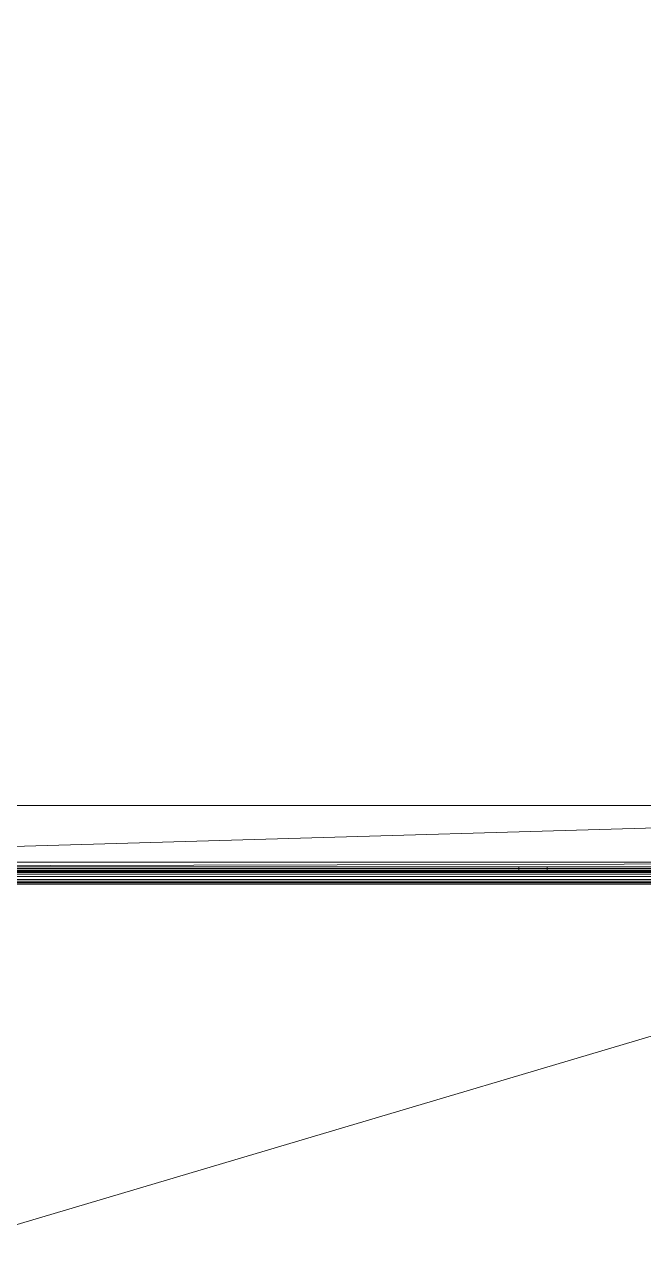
# Model space of a CAD drawing. Header units: inches. Extents: x -550 to 0, y -429 to 0.
# Drawn here: x -478.9 to -408.3, y -282.4 to -141.2 of the extents above; entities that cross this region are included whole.
import ezdxf

# ---------------------------------------------------------------- set-up
doc = ezdxf.new("R2010")
doc.units = ezdxf.units.IN
doc.header["$MEASUREMENT"] = 0
for name, color, linetype, lineweight in [('A-CLNG', 13, 'Continuous', 13), ('A-FLOR', 192, 'Continuous', 13), ('A-GENM', 13, 'Continuous', 9), ('A-WALL', 113, 'Continuous', 13), ('E-ELEC-FIXT', 91, 'Continuous', 9)]:
    doc.layers.add(name, color=color, linetype=linetype, lineweight=lineweight)

# ---------------------------------------------------------------- blocks, each defined once
blk = doc.blocks.new('Generic Models 18 - Generic Models 18-719049-_3D_')
at = {"layer": 'A-GENM'}
mesh = blk.add_polyface(dxfattribs=at)
corners = [(-542, -242.56, 36), (-540, -242.56, 36), (-540, -239.25, 36), (-312.25, -239.25, 36), (-312.25, -237.25, 36), (-542, -237.25, 36)]
mesh.append_faces([[corners[k] for k in face] for face in [(4, 5, 2, 3)]], dxfattribs={"vtx1": -1})
mesh.append_faces([[corners[k] for k in face] for face in [(0, 1, 2, 5)]], dxfattribs={"vtx2": -1})
mesh = blk.add_polyface(dxfattribs=at)
corners = [(-541.45, -237.8, 33.83), (-541.51, -237.74, 33.58), (-541.62, -237.63, 33.35), (-541.79, -237.46, 33.15), (-542, -237.25, 33), (-312.25, -237.25, 33), (-312.25, -237.46, 33.15), (-312.25, -237.63, 33.35), (-312.25, -237.74, 33.58), (-312.25, -237.8, 33.83)]
mesh.append_faces([[corners[k] for k in face] for face in [(5, 6, 3, 4)]], dxfattribs={"vtx1": -1})
mesh.append_faces([[corners[k] for k in face] for face in [(2, 3, 6, 7), (7, 8, 1, 2)]], dxfattribs={"vtx1": -1, "vtx3": -1})
mesh.append_faces([[corners[k] for k in face] for face in [(8, 9, 0, 1)]], dxfattribs={"vtx3": -1})
mesh = blk.add_polyface(dxfattribs=at)
corners = [(-542, -237.25, 33), (-542, -237.25, 36), (-312.25, -237.25, 36), (-312.25, -237.25, 33)]
mesh.append_faces([[corners[k] for k in face] for face in [(3, 0, 1, 2)]])
mesh = blk.add_polyface(dxfattribs=at)
corners = [(-540.55, -238.7, 35.17), (-540.89, -238.36, 34.92), (-541.16, -238.09, 34.61), (-541.35, -237.9, 34.24), (-541.45, -237.8, 33.83), (-312.25, -237.8, 33.83), (-312.25, -237.9, 34.24), (-312.25, -238.09, 34.61), (-312.25, -238.36, 34.92), (-312.25, -238.7, 35.17)]
mesh.append_faces([[corners[k] for k in face] for face in [(0, 1, 8, 9)]], dxfattribs={"vtx1": -1})
mesh.append_faces([[corners[k] for k in face] for face in [(2, 3, 6, 7), (7, 8, 1, 2)]], dxfattribs={"vtx1": -1, "vtx3": -1})
mesh.append_faces([[corners[k] for k in face] for face in [(3, 4, 5, 6)]], dxfattribs={"vtx3": -1})
mesh = blk.add_polyface(dxfattribs=at)
corners = [(-540, -239.25, 36), (-540.06, -239.19, 35.75), (-540.18, -239.07, 35.52), (-540.35, -238.9, 35.32), (-540.55, -238.7, 35.17), (-312.25, -238.7, 35.17), (-312.25, -238.9, 35.32), (-312.25, -239.07, 35.52), (-312.25, -239.19, 35.75), (-312.25, -239.25, 36)]
mesh.append_faces([[corners[k] for k in face] for face in [(5, 6, 3, 4)]], dxfattribs={"vtx1": -1})
mesh.append_faces([[corners[k] for k in face] for face in [(2, 3, 6, 7), (7, 8, 1, 2)]], dxfattribs={"vtx1": -1, "vtx3": -1})
mesh.append_faces([[corners[k] for k in face] for face in [(8, 9, 0, 1)]], dxfattribs={"vtx3": -1})
blk = doc.blocks.new('Switch 4 - Switch 4-645439-_3D_')
at = {"layer": 'E-ELEC-FIXT'}
mesh = blk.add_polyface(dxfattribs=at)
corners = [(-1.61, 0.39), (-1.61, 0.39, 4.89), (1.61, 0.39, 4.89), (1.61, 0.39)]
mesh.append_faces([[corners[k] for k in face] for face in [(2, 3, 0, 1)]])
mesh = blk.add_polyface(dxfattribs=at)
corners = [(-1.61, 0.39), (1.61, 0.39), (1.61, 0), (-1.61, 0)]
mesh.append_faces([[corners[k] for k in face] for face in [(0, 1, 2, 3)]])
mesh = blk.add_polyface(dxfattribs=at)
corners = [(1.61, 0.39, 4.89), (-1.61, 0.39, 4.89), (-1.61, 0, 4.89), (1.61, 0, 4.89)]
mesh.append_faces([[corners[k] for k in face] for face in [(0, 1, 2, 3)]])
mesh = blk.add_polyface(dxfattribs=at)
corners = [(-1.61, 0.39, 4.89), (-1.61, 0.39), (-1.61, 0), (-1.61, 0, 4.89)]
mesh.append_faces([[corners[k] for k in face] for face in [(0, 1, 2, 3)]])
mesh = blk.add_polyface(dxfattribs=at)
corners = [(-1.61, 0), (1.61, 0), (1.61, 0, 4.89), (-1.61, 0, 4.89)]
mesh.append_faces([[corners[k] for k in face] for face in [(1, 2, 3, 0)]])
mesh = blk.add_polyface(dxfattribs=at)
corners = [(0.36, 0.44, 2.84), (-0.38, 0.44, 2.84), (-0.51, 0.44, 2.95), (-0.6, 0.44, 3.08), (-0.66, 0.44, 3.24), (-0.68, 0.44, 3.4), (-0.66, 0.44, 3.56), (-0.6, 0.44, 3.72), (-0.51, 0.44, 3.85), (-0.38, 0.44, 3.96), (0.36, 0.44, 3.96), (0.48, 0.44, 3.85), (0.58, 0.44, 3.72), (0.64, 0.44, 3.56), (0.66, 0.44, 3.4), (0.64, 0.44, 3.24), (0.58, 0.44, 3.08), (0.48, 0.44, 2.95), (-0.18, 0.44, 3.74), (-0.33, 0.44, 3.74), (-0.33, 0.44, 3.32), (-0.18, 0.44, 3.32), (0.17, 0.44, 3.7), (0.17, 0.44, 3.35), (0.32, 0.44, 3.35), (0.32, 0.44, 3.7), (0.13, 0.44, 2.9), (0.13, 0.44, 3.04), (0.13, 0.44, 3.08), (0.11, 0.44, 3.11), (0.09, 0.44, 3.14), (0.06, 0.44, 3.16), (0.03, 0.44, 3.18), (-0.01, 0.44, 3.18), (-0.05, 0.44, 3.18), (-0.08, 0.44, 3.16), (-0.11, 0.44, 3.14), (-0.13, 0.44, 3.11), (-0.15, 0.44, 3.08), (-0.15, 0.44, 3.04), (-0.15, 0.44, 2.9), (0.36, 0.44, 1.35), (-0.38, 0.44, 1.35), (-0.51, 0.44, 1.45), (-0.6, 0.44, 1.59), (-0.66, 0.44, 1.74), (-0.68, 0.44, 1.9), (-0.66, 0.44, 2.07), (-0.6, 0.44, 2.22), (-0.51, 0.44, 2.35), (-0.38, 0.44, 2.46), (0.36, 0.44, 2.46), (0.48, 0.44, 2.35), (0.57, 0.44, 2.22), (0.63, 0.44, 2.07), (0.65, 0.44, 1.9), (0.63, 0.44, 1.74), (0.57, 0.44, 1.59), (0.48, 0.44, 1.45), (-0.18, 0.44, 2.2), (-0.33, 0.44, 2.2), (-0.33, 0.44, 1.85), (-0.18, 0.44, 1.85), (0.17, 0.44, 2.2), (0.17, 0.44, 1.85), (0.32, 0.44, 1.85), (0.32, 0.44, 2.2), (0.13, 0.44, 1.41), (0.13, 0.44, 1.54), (0.13, 0.44, 1.58), (0.11, 0.44, 1.61), (0.09, 0.44, 1.64), (0.06, 0.44, 1.67), (0.03, 0.44, 1.68), (-0.01, 0.44, 1.68), (-0.05, 0.44, 1.68), (-0.08, 0.44, 1.67), (-0.11, 0.44, 1.64), (-0.13, 0.44, 1.61), (-0.15, 0.44, 1.58), (-0.15, 0.44, 1.54), (-0.15, 0.44, 1.41)]
mesh.append_faces([[corners[k] for k in face] for face in [(28, 17, 27), (25, 13, 24), (5, 20, 4), (69, 58, 68), (66, 54, 65), (46, 61, 45)]], dxfattribs={"vtx0": -1, "vtx1": -1})
mesh.append_faces([[corners[k] for k in face] for face in [(10, 22, 18, 9), (51, 63, 59, 50)]], dxfattribs={"vtx0": -1, "vtx1": -1, "vtx2": -1})
mesh.append_faces([[corners[k] for k in face] for face in [(0, 26, 27, 17), (23, 30, 31), (24, 28, 29), (23, 31, 32), (24, 15, 16), (23, 32, 33), (21, 35, 36), (21, 34, 35), (21, 36, 37, 20), (2, 38, 39), (6, 19, 20, 5), (9, 18, 19, 8), (41, 67, 68, 58), (64, 71, 72), (65, 69, 70), (64, 72, 73), (65, 56, 57), (59, 63, 64, 62), (64, 73, 74), (62, 76, 77), (62, 75, 76), (62, 77, 78, 61), (43, 79, 80), (50, 59, 60, 49), (47, 60, 61, 46)]], dxfattribs={"vtx0": -1, "vtx2": -1})
mesh.append_faces([[corners[k] for k in face] for face in [(24, 16, 17, 28), (20, 37, 38, 2), (65, 57, 58, 69), (61, 78, 79, 43)]], dxfattribs={"vtx0": -1, "vtx2": -1, "vtx3": -1})
mesh.append_faces([[corners[k] for k in face] for face in [(24, 13, 14, 15), (25, 11, 12, 13), (20, 2, 3, 4), (19, 6, 7, 8), (65, 54, 55, 56), (61, 43, 44, 45), (60, 47, 48, 49)]], dxfattribs={"vtx0": -1, "vtx3": -1})
mesh.append_faces([[corners[k] for k in face] for face in [(53, 54, 66, 52)]], dxfattribs={"vtx1": -1, "vtx2": -1})
mesh.append_faces([[corners[k] for k in face] for face in [(33, 34, 21, 23), (74, 75, 62, 64)]], dxfattribs={"vtx1": -1, "vtx2": -1, "vtx3": -1})
mesh.append_faces([[corners[k] for k in face] for face in [(40, 26, 0, 1), (29, 30, 23, 24), (25, 22, 10, 11), (22, 23, 21, 18), (39, 40, 1, 2), (81, 67, 41, 42), (70, 71, 64, 65), (66, 63, 51, 52), (80, 81, 42, 43)]], dxfattribs={"vtx1": -1, "vtx3": -1})
mesh = blk.add_polyface(dxfattribs=at)
corners = [(-0.38, 0.44, 3.96), (-0.51, 0.44, 3.85), (-0.6, 0.44, 3.72), (-0.66, 0.44, 3.56), (-0.68, 0.44, 3.4), (-0.66, 0.44, 3.24), (-0.6, 0.44, 3.08), (-0.51, 0.44, 2.95), (-0.38, 0.44, 2.84), (-0.38, 0.39, 2.84), (-0.51, 0.39, 2.95), (-0.6, 0.39, 3.08), (-0.66, 0.39, 3.24), (-0.68, 0.39, 3.4), (-0.66, 0.39, 3.56), (-0.6, 0.39, 3.72), (-0.51, 0.39, 3.85), (-0.38, 0.39, 3.96)]
mesh.append_faces([[corners[k] for k in face] for face in [(9, 10, 7, 8), (0, 1, 16, 17)]], dxfattribs={"vtx1": -1})
mesh.append_faces([[corners[k] for k in face] for face in [(10, 11, 6, 7), (11, 12, 5, 6), (4, 5, 12, 13), (13, 14, 3, 4), (14, 15, 2, 3), (15, 16, 1, 2)]], dxfattribs={"vtx1": -1, "vtx3": -1})
mesh = blk.add_polyface(dxfattribs=at)
corners = [(-0.38, 0.44, 2.46), (-0.51, 0.44, 2.35), (-0.6, 0.44, 2.22), (-0.66, 0.44, 2.07), (-0.68, 0.44, 1.9), (-0.66, 0.44, 1.74), (-0.6, 0.44, 1.59), (-0.51, 0.44, 1.45), (-0.38, 0.44, 1.35), (-0.38, 0.39, 1.35), (-0.51, 0.39, 1.45), (-0.6, 0.39, 1.59), (-0.66, 0.39, 1.74), (-0.68, 0.39, 1.9), (-0.66, 0.39, 2.07), (-0.6, 0.39, 2.22), (-0.51, 0.39, 2.35), (-0.38, 0.39, 2.46)]
mesh.append_faces([[corners[k] for k in face] for face in [(9, 10, 7, 8), (0, 1, 16, 17)]], dxfattribs={"vtx1": -1})
mesh.append_faces([[corners[k] for k in face] for face in [(10, 11, 6, 7), (11, 12, 5, 6), (4, 5, 12, 13), (13, 14, 3, 4), (14, 15, 2, 3), (15, 16, 1, 2)]], dxfattribs={"vtx1": -1, "vtx3": -1})
mesh = blk.add_polyface(dxfattribs=at)
corners = [(0.36, 0.39, 2.84), (0.48, 0.39, 2.95), (0.58, 0.39, 3.08), (0.64, 0.39, 3.24), (0.66, 0.39, 3.4), (0.64, 0.39, 3.56), (0.58, 0.39, 3.72), (0.48, 0.39, 3.85), (0.36, 0.39, 3.96), (-0.38, 0.39, 3.96), (-0.51, 0.39, 3.85), (-0.6, 0.39, 3.72), (-0.66, 0.39, 3.56), (-0.68, 0.39, 3.4), (-0.66, 0.39, 3.24), (-0.6, 0.39, 3.08), (-0.51, 0.39, 2.95), (-0.38, 0.39, 2.84), (-0.18, 0.39, 3.74), (-0.18, 0.39, 3.32), (-0.33, 0.39, 3.32), (-0.33, 0.39, 3.74), (0.17, 0.39, 3.7), (0.32, 0.39, 3.7), (0.32, 0.39, 3.35), (0.17, 0.39, 3.35), (0.13, 0.39, 2.9), (-0.15, 0.39, 2.9), (-0.15, 0.39, 3.04), (-0.15, 0.39, 3.08), (-0.13, 0.39, 3.11), (-0.11, 0.39, 3.14), (-0.08, 0.39, 3.16), (-0.05, 0.39, 3.18), (-0.01, 0.39, 3.18), (0.03, 0.39, 3.18), (0.06, 0.39, 3.16), (0.09, 0.39, 3.14), (0.11, 0.39, 3.11), (0.13, 0.39, 3.08), (0.13, 0.39, 3.04), (0.36, 0.39, 1.35), (0.48, 0.39, 1.45), (0.57, 0.39, 1.59), (0.63, 0.39, 1.74), (0.65, 0.39, 1.9), (0.63, 0.39, 2.07), (0.57, 0.39, 2.22), (0.48, 0.39, 2.35), (0.36, 0.39, 2.46), (-0.38, 0.39, 2.46), (-0.51, 0.39, 2.35), (-0.6, 0.39, 2.22), (-0.66, 0.39, 2.07), (-0.68, 0.39, 1.9), (-0.66, 0.39, 1.74), (-0.6, 0.39, 1.59), (-0.51, 0.39, 1.45), (-0.38, 0.39, 1.35), (-0.18, 0.39, 2.2), (-0.18, 0.39, 1.85), (-0.33, 0.39, 1.85), (-0.33, 0.39, 2.2), (0.17, 0.39, 2.2), (0.32, 0.39, 2.2), (0.32, 0.39, 1.85), (0.17, 0.39, 1.85), (0.13, 0.39, 1.41), (-0.15, 0.39, 1.41), (-0.15, 0.39, 1.54), (-0.15, 0.39, 1.58), (-0.13, 0.39, 1.61), (-0.11, 0.39, 1.64), (-0.08, 0.39, 1.67), (-0.05, 0.39, 1.68), (-0.01, 0.39, 1.68), (0.03, 0.39, 1.68), (0.06, 0.39, 1.67), (0.09, 0.39, 1.64), (0.11, 0.39, 1.61), (0.13, 0.39, 1.58), (0.13, 0.39, 1.54)]
mesh.append_faces([[corners[k] for k in face] for face in [(29, 16, 28), (21, 12, 20), (4, 24, 3), (70, 57, 69), (62, 53, 61), (45, 65, 44)]], dxfattribs={"vtx0": -1, "vtx1": -1})
mesh.append_faces([[corners[k] for k in face] for face in [(17, 27, 28, 16), (27, 17, 0, 26), (19, 31, 32), (20, 29, 30), (19, 32, 33), (20, 14, 15), (22, 18, 19, 25), (19, 33, 34), (25, 36, 37), (25, 35, 36), (25, 37, 38, 24), (1, 39, 40), (5, 23, 24, 4), (8, 22, 23, 7), (58, 68, 69, 57), (68, 58, 41, 67), (60, 72, 73), (61, 70, 71), (60, 73, 74), (61, 55, 56), (60, 74, 75), (66, 77, 78), (66, 76, 77), (66, 78, 79, 65), (42, 80, 81), (49, 63, 64, 48), (46, 64, 65, 45)]], dxfattribs={"vtx0": -1, "vtx2": -1})
mesh.append_faces([[corners[k] for k in face] for face in [(20, 15, 16, 29), (24, 38, 39, 1), (61, 56, 57, 70), (65, 79, 80, 42)]], dxfattribs={"vtx0": -1, "vtx2": -1, "vtx3": -1})
mesh.append_faces([[corners[k] for k in face] for face in [(20, 12, 13, 14), (21, 10, 11, 12), (24, 1, 2, 3), (23, 5, 6, 7), (61, 53, 54, 55), (65, 42, 43, 44), (64, 46, 47, 48)]], dxfattribs={"vtx0": -1, "vtx3": -1})
mesh.append_faces([[corners[k] for k in face] for face in [(52, 53, 62, 51)]], dxfattribs={"vtx1": -1, "vtx2": -1})
mesh.append_faces([[corners[k] for k in face] for face in [(8, 9, 18, 22), (34, 35, 25, 19), (49, 50, 59, 63), (75, 76, 66, 60)]], dxfattribs={"vtx1": -1, "vtx2": -1, "vtx3": -1})
mesh.append_faces([[corners[k] for k in face] for face in [(30, 31, 19, 20), (21, 18, 9, 10), (40, 26, 0, 1), (71, 72, 60, 61), (62, 59, 50, 51), (59, 60, 66, 63), (81, 67, 41, 42)]], dxfattribs={"vtx1": -1, "vtx3": -1})
mesh = blk.add_polyface(dxfattribs=at)
corners = [(0.36, 0.44, 3.96), (-0.38, 0.44, 3.96), (-0.38, 0.39, 3.96), (0.36, 0.39, 3.96)]
mesh.append_faces([[corners[k] for k in face] for face in [(3, 0, 1, 2)]])
mesh = blk.add_polyface(dxfattribs=at)
corners = [(-0.38, 0.44, 2.84), (0.36, 0.44, 2.84), (0.36, 0.39, 2.84), (-0.38, 0.39, 2.84)]
mesh.append_faces([[corners[k] for k in face] for face in [(0, 1, 2, 3)]])
mesh = blk.add_polyface(dxfattribs=at)
corners = [(0.36, 0.44, 2.46), (-0.38, 0.44, 2.46), (-0.38, 0.39, 2.46), (0.36, 0.39, 2.46)]
mesh.append_faces([[corners[k] for k in face] for face in [(3, 0, 1, 2)]])
mesh = blk.add_polyface(dxfattribs=at)
corners = [(-0.38, 0.44, 1.35), (0.36, 0.44, 1.35), (0.36, 0.39, 1.35), (-0.38, 0.39, 1.35)]
mesh.append_faces([[corners[k] for k in face] for face in [(3, 0, 1, 2)]])
mesh = blk.add_polyface(dxfattribs=at)
corners = [(-0.18, 0.44, 3.32), (-0.33, 0.44, 3.32), (-0.33, 0.39, 3.32), (-0.18, 0.39, 3.32)]
mesh.append_faces([[corners[k] for k in face] for face in [(0, 1, 2, 3)]])
mesh = blk.add_polyface(dxfattribs=at)
corners = [(-0.33, 0.44, 3.32), (-0.33, 0.44, 3.74), (-0.33, 0.39, 3.74), (-0.33, 0.39, 3.32)]
mesh.append_faces([[corners[k] for k in face] for face in [(0, 1, 2, 3)]])
mesh = blk.add_polyface(dxfattribs=at)
corners = [(-0.33, 0.44, 3.74), (-0.18, 0.44, 3.74), (-0.18, 0.39, 3.74), (-0.33, 0.39, 3.74)]
mesh.append_faces([[corners[k] for k in face] for face in [(3, 0, 1, 2)]])
mesh = blk.add_polyface(dxfattribs=at)
corners = [(-0.18, 0.44, 1.85), (-0.33, 0.44, 1.85), (-0.33, 0.39, 1.85), (-0.18, 0.39, 1.85)]
mesh.append_faces([[corners[k] for k in face] for face in [(0, 1, 2, 3)]])
mesh = blk.add_polyface(dxfattribs=at)
corners = [(-0.33, 0.44, 1.85), (-0.33, 0.44, 2.2), (-0.33, 0.39, 2.2), (-0.33, 0.39, 1.85)]
mesh.append_faces([[corners[k] for k in face] for face in [(0, 1, 2, 3)]])
mesh = blk.add_polyface(dxfattribs=at)
corners = [(-0.33, 0.44, 2.2), (-0.18, 0.44, 2.2), (-0.18, 0.39, 2.2), (-0.33, 0.39, 2.2)]
mesh.append_faces([[corners[k] for k in face] for face in [(3, 0, 1, 2)]])
mesh = blk.add_polyface(dxfattribs=at)
corners = [(-0.18, 0.44, 3.74), (-0.18, 0.44, 3.32), (-0.18, 0.39, 3.32), (-0.18, 0.39, 3.74)]
mesh.append_faces([[corners[k] for k in face] for face in [(0, 1, 2, 3)]])
mesh = blk.add_polyface(dxfattribs=at)
corners = [(-0.18, 0.44, 2.2), (-0.18, 0.44, 1.85), (-0.18, 0.39, 1.85), (-0.18, 0.39, 2.2)]
mesh.append_faces([[corners[k] for k in face] for face in [(0, 1, 2, 3)]])
mesh = blk.add_polyface(dxfattribs=at)
corners = [(0.13, 0.44, 2.9), (-0.15, 0.44, 2.9), (-0.15, 0.39, 2.9), (0.13, 0.39, 2.9)]
mesh.append_faces([[corners[k] for k in face] for face in [(0, 1, 2, 3)]])
mesh = blk.add_polyface(dxfattribs=at)
corners = [(-0.15, 0.44, 2.9), (-0.15, 0.44, 3.04), (-0.15, 0.39, 3.04), (-0.15, 0.39, 2.9)]
mesh.append_faces([[corners[k] for k in face] for face in [(3, 0, 1, 2)]])
mesh = blk.add_polyface(dxfattribs=at)
corners = [(-0.15, 0.44, 3.04), (-0.15, 0.44, 3.08), (-0.13, 0.44, 3.11), (-0.11, 0.44, 3.14), (-0.08, 0.44, 3.16), (-0.05, 0.44, 3.18), (-0.01, 0.44, 3.18), (0.03, 0.44, 3.18), (0.06, 0.44, 3.16), (0.09, 0.44, 3.14), (0.11, 0.44, 3.11), (0.13, 0.44, 3.08), (0.13, 0.44, 3.04), (0.13, 0.39, 3.04), (0.13, 0.39, 3.08), (0.11, 0.39, 3.11), (0.09, 0.39, 3.14), (0.06, 0.39, 3.16), (0.03, 0.39, 3.18), (-0.01, 0.39, 3.18), (-0.05, 0.39, 3.18), (-0.08, 0.39, 3.16), (-0.11, 0.39, 3.14), (-0.13, 0.39, 3.11), (-0.15, 0.39, 3.08), (-0.15, 0.39, 3.04)]
mesh.append_faces([[corners[k] for k in face] for face in [(0, 1, 24, 25)]], dxfattribs={"vtx1": -1})
mesh.append_faces([[corners[k] for k in face] for face in [(10, 11, 14, 15), (8, 9, 16, 17), (9, 10, 15, 16), (7, 8, 17, 18), (18, 19, 6, 7), (4, 5, 20, 21), (3, 4, 21, 22), (1, 2, 23, 24), (2, 3, 22, 23), (19, 20, 5, 6)]], dxfattribs={"vtx1": -1, "vtx3": -1})
mesh.append_faces([[corners[k] for k in face] for face in [(11, 12, 13, 14)]], dxfattribs={"vtx3": -1})
mesh = blk.add_polyface(dxfattribs=at)
corners = [(0.13, 0.44, 1.41), (-0.15, 0.44, 1.41), (-0.15, 0.39, 1.41), (0.13, 0.39, 1.41)]
mesh.append_faces([[corners[k] for k in face] for face in [(0, 1, 2, 3)]])
mesh = blk.add_polyface(dxfattribs=at)
corners = [(-0.15, 0.44, 1.41), (-0.15, 0.44, 1.54), (-0.15, 0.39, 1.54), (-0.15, 0.39, 1.41)]
mesh.append_faces([[corners[k] for k in face] for face in [(0, 1, 2, 3)]])
mesh = blk.add_polyface(dxfattribs=at)
corners = [(-0.15, 0.44, 1.54), (-0.15, 0.44, 1.58), (-0.13, 0.44, 1.61), (-0.11, 0.44, 1.64), (-0.08, 0.44, 1.67), (-0.05, 0.44, 1.68), (-0.01, 0.44, 1.68), (0.03, 0.44, 1.68), (0.06, 0.44, 1.67), (0.09, 0.44, 1.64), (0.11, 0.44, 1.61), (0.13, 0.44, 1.58), (0.13, 0.44, 1.54), (0.13, 0.39, 1.54), (0.13, 0.39, 1.58), (0.11, 0.39, 1.61), (0.09, 0.39, 1.64), (0.06, 0.39, 1.67), (0.03, 0.39, 1.68), (-0.01, 0.39, 1.68), (-0.05, 0.39, 1.68), (-0.08, 0.39, 1.67), (-0.11, 0.39, 1.64), (-0.13, 0.39, 1.61), (-0.15, 0.39, 1.58), (-0.15, 0.39, 1.54)]
mesh.append_faces([[corners[k] for k in face] for face in [(0, 1, 24, 25)]], dxfattribs={"vtx1": -1})
mesh.append_faces([[corners[k] for k in face] for face in [(10, 11, 14, 15), (8, 9, 16, 17), (9, 10, 15, 16), (7, 8, 17, 18), (18, 19, 6, 7), (4, 5, 20, 21), (3, 4, 21, 22), (1, 2, 23, 24), (2, 3, 22, 23), (19, 20, 5, 6)]], dxfattribs={"vtx1": -1, "vtx3": -1})
mesh.append_faces([[corners[k] for k in face] for face in [(11, 12, 13, 14)]], dxfattribs={"vtx3": -1})
mesh = blk.add_polyface(dxfattribs=at)
corners = [(0.13, 0.44, 3.04), (0.13, 0.44, 2.9), (0.13, 0.39, 2.9), (0.13, 0.39, 3.04)]
mesh.append_faces([[corners[k] for k in face] for face in [(3, 0, 1, 2)]])
mesh = blk.add_polyface(dxfattribs=at)
corners = [(0.13, 0.44, 1.54), (0.13, 0.44, 1.41), (0.13, 0.39, 1.41), (0.13, 0.39, 1.54)]
mesh.append_faces([[corners[k] for k in face] for face in [(3, 0, 1, 2)]])
mesh = blk.add_polyface(dxfattribs=at)
corners = [(0.17, 0.44, 3.7), (0.32, 0.44, 3.7), (0.32, 0.39, 3.7), (0.17, 0.39, 3.7)]
mesh.append_faces([[corners[k] for k in face] for face in [(3, 0, 1, 2)]])
mesh = blk.add_polyface(dxfattribs=at)
corners = [(0.32, 0.44, 3.35), (0.17, 0.44, 3.35), (0.17, 0.39, 3.35), (0.32, 0.39, 3.35)]
mesh.append_faces([[corners[k] for k in face] for face in [(0, 1, 2, 3)]])
mesh = blk.add_polyface(dxfattribs=at)
corners = [(0.17, 0.44, 3.35), (0.17, 0.44, 3.7), (0.17, 0.39, 3.7), (0.17, 0.39, 3.35)]
mesh.append_faces([[corners[k] for k in face] for face in [(0, 1, 2, 3)]])
mesh = blk.add_polyface(dxfattribs=at)
corners = [(0.17, 0.44, 2.2), (0.32, 0.44, 2.2), (0.32, 0.39, 2.2), (0.17, 0.39, 2.2)]
mesh.append_faces([[corners[k] for k in face] for face in [(3, 0, 1, 2)]])
mesh = blk.add_polyface(dxfattribs=at)
corners = [(0.32, 0.44, 1.85), (0.17, 0.44, 1.85), (0.17, 0.39, 1.85), (0.32, 0.39, 1.85)]
mesh.append_faces([[corners[k] for k in face] for face in [(0, 1, 2, 3)]])
mesh = blk.add_polyface(dxfattribs=at)
corners = [(0.17, 0.44, 1.85), (0.17, 0.44, 2.2), (0.17, 0.39, 2.2), (0.17, 0.39, 1.85)]
mesh.append_faces([[corners[k] for k in face] for face in [(0, 1, 2, 3)]])
mesh = blk.add_polyface(dxfattribs=at)
corners = [(0.32, 0.44, 3.7), (0.32, 0.44, 3.35), (0.32, 0.39, 3.35), (0.32, 0.39, 3.7)]
mesh.append_faces([[corners[k] for k in face] for face in [(0, 1, 2, 3)]])
mesh = blk.add_polyface(dxfattribs=at)
corners = [(0.32, 0.44, 2.2), (0.32, 0.44, 1.85), (0.32, 0.39, 1.85), (0.32, 0.39, 2.2)]
mesh.append_faces([[corners[k] for k in face] for face in [(0, 1, 2, 3)]])
mesh = blk.add_polyface(dxfattribs=at)
corners = [(0.36, 0.44, 2.84), (0.48, 0.44, 2.95), (0.58, 0.44, 3.08), (0.64, 0.44, 3.24), (0.66, 0.44, 3.4), (0.64, 0.44, 3.56), (0.58, 0.44, 3.72), (0.48, 0.44, 3.85), (0.36, 0.44, 3.96), (0.36, 0.39, 3.96), (0.48, 0.39, 3.85), (0.58, 0.39, 3.72), (0.64, 0.39, 3.56), (0.66, 0.39, 3.4), (0.64, 0.39, 3.24), (0.58, 0.39, 3.08), (0.48, 0.39, 2.95), (0.36, 0.39, 2.84)]
mesh.append_faces([[corners[k] for k in face] for face in [(9, 10, 7, 8), (0, 1, 16, 17)]], dxfattribs={"vtx1": -1})
mesh.append_faces([[corners[k] for k in face] for face in [(10, 11, 6, 7), (11, 12, 5, 6), (4, 5, 12, 13), (13, 14, 3, 4), (14, 15, 2, 3), (15, 16, 1, 2)]], dxfattribs={"vtx1": -1, "vtx3": -1})
mesh = blk.add_polyface(dxfattribs=at)
corners = [(0.36, 0.44, 1.35), (0.48, 0.44, 1.45), (0.57, 0.44, 1.59), (0.63, 0.44, 1.74), (0.65, 0.44, 1.9), (0.63, 0.44, 2.07), (0.57, 0.44, 2.22), (0.48, 0.44, 2.35), (0.36, 0.44, 2.46), (0.36, 0.39, 2.46), (0.48, 0.39, 2.35), (0.57, 0.39, 2.22), (0.63, 0.39, 2.07), (0.65, 0.39, 1.9), (0.63, 0.39, 1.74), (0.57, 0.39, 1.59), (0.48, 0.39, 1.45), (0.36, 0.39, 1.35)]
mesh.append_faces([[corners[k] for k in face] for face in [(9, 10, 7, 8), (0, 1, 16, 17)]], dxfattribs={"vtx1": -1})
mesh.append_faces([[corners[k] for k in face] for face in [(10, 11, 6, 7), (11, 12, 5, 6), (4, 5, 12, 13), (13, 14, 3, 4), (14, 15, 2, 3), (15, 16, 1, 2)]], dxfattribs={"vtx1": -1, "vtx3": -1})
mesh = blk.add_polyface(dxfattribs=at)
corners = [(1.61, 0.39), (1.61, 0.39, 4.89), (1.61, 0, 4.89), (1.61, 0)]
mesh.append_faces([[corners[k] for k in face] for face in [(0, 1, 2, 3)]])

msp = doc.modelspace()

# ---------------------------------------------------------------- block references
at = {"layer": 'A-GENM'}
msp.add_blockref('Generic Models 18 - Generic Models 18-719049-_3D_', (0, 0), dxfattribs=at)
at = {"layer": 'E-ELEC-FIXT', "rotation": 180}
msp.add_blockref('Switch 4 - Switch 4-645439-_3D_', (-420.89, -237.25, 14), dxfattribs=at)

# ---------------------------------------------------------------- meshes
at = {"layer": 'A-CLNG'}
mesh = msp.add_polyface(dxfattribs=at)
corners = [(-318.75, 0, 111.91), (-318.75, -230.25, 111.91), (-312.25, -230.25, 111.91), (-312.25, -236.75, 111.91), (-318.75, -236.75, 111.91), (-364.25, -236.75, 111.91), (-364.25, -284.75, 111.91), (-369.75, -284.75, 111.91), (-369.75, -294.25, 111.91), (-534.25, -294.25, 111.91), (-534.25, -428.75, 111.91), (0, -428.75, 111.91), (0, 0, 111.91), (-312.25, -227.78, 111.91), (-312.25, -117.5, 111.91), (-273, -117.5, 111.91), (-273, -174, 111.91), (-273.53, -174, 111.91), (-273.53, -227.78, 111.91)]
mesh.append_faces([[corners[k] for k in face] for face in [(12, 18, 11)]], dxfattribs={"vtx0": -1, "vtx1": -1})
mesh.append_faces([[corners[k] for k in face] for face in [(11, 18, 8)]], dxfattribs={"vtx0": -1, "vtx1": -1, "vtx2": -1})
mesh.append_faces([[corners[k] for k in face] for face in [(6, 8, 18, 3)]], dxfattribs={"vtx0": -1, "vtx1": -1, "vtx2": -1, "vtx3": -1})
mesh.append_faces([[corners[k] for k in face] for face in [(0, 14, 15, 12), (12, 15, 16), (14, 0, 1)]], dxfattribs={"vtx0": -1, "vtx2": -1})
mesh.append_faces([[corners[k] for k in face] for face in [(13, 14, 1, 2), (18, 13, 2, 3)]], dxfattribs={"vtx1": -1, "vtx3": -1})
mesh.append_faces([[corners[k] for k in face] for face in [(6, 7, 8), (4, 5, 6, 3)]], dxfattribs={"vtx2": -1})
mesh.append_faces([[corners[k] for k in face] for face in [(16, 17, 18, 12)]], dxfattribs={"vtx2": -1, "vtx3": -1})
mesh.append_faces([[corners[k] for k in face] for face in [(8, 9, 10, 11)]], dxfattribs={"vtx3": -1})
mesh = msp.add_polyface(dxfattribs=at)
corners = [(-318.75, 0, 106), (0, 0, 106), (0, -428.75, 106), (-534.25, -428.75, 106), (-534.25, -294.25, 106), (-369.75, -294.25, 106), (-369.75, -284.75, 106), (-364.25, -284.75, 106), (-364.25, -236.75, 106), (-318.75, -236.75, 106), (-312.25, -236.75, 106), (-312.25, -230.25, 106), (-318.75, -230.25, 106), (-312.25, -227.78, 106), (-273.53, -227.78, 106), (-273.53, -174, 106), (-273, -174, 106), (-273, -117.5, 106), (-312.25, -117.5, 106)]
mesh.append_faces([[corners[k] for k in face] for face in [(16, 14, 15)]], dxfattribs={"vtx0": -1})
mesh.append_faces([[corners[k] for k in face] for face in [(0, 18, 12), (17, 1, 16)]], dxfattribs={"vtx0": -1, "vtx1": -1})
mesh.append_faces([[corners[k] for k in face] for face in [(10, 14, 7)]], dxfattribs={"vtx0": -1, "vtx1": -1, "vtx2": -1})
mesh.append_faces([[corners[k] for k in face] for face in [(14, 2, 5, 7)]], dxfattribs={"vtx0": -1, "vtx1": -1, "vtx2": -1, "vtx3": -1})
mesh.append_faces([[corners[k] for k in face] for face in [(14, 16, 1, 2)]], dxfattribs={"vtx0": -1, "vtx1": -1, "vtx3": -1})
mesh.append_faces([[corners[k] for k in face] for face in [(13, 11, 12, 18), (11, 13, 14, 10)]], dxfattribs={"vtx0": -1, "vtx2": -1})
mesh.append_faces([[corners[k] for k in face] for face in [(9, 10, 7, 8)]], dxfattribs={"vtx1": -1})
mesh.append_faces([[corners[k] for k in face] for face in [(17, 18, 0, 1)]], dxfattribs={"vtx1": -1, "vtx3": -1})
mesh.append_faces([[corners[k] for k in face] for face in [(3, 4, 5, 2), (5, 6, 7)]], dxfattribs={"vtx2": -1})
at = {"layer": 'A-FLOR'}
mesh = msp.add_polyface(dxfattribs=at)
corners = [(-318.75, -230.25, -5.91), (-318.75, 0, -5.91), (0, 0, -5.91), (0, -428.75, -5.91), (-534.25, -428.75, -5.91), (-534.25, -294.25, -5.91), (-549, -294.25, -5.91), (-549, -230.25, -5.91)]
mesh.append_faces([[corners[k] for k in face] for face in [(2, 3, 0, 1)]], dxfattribs={"vtx1": -1})
mesh.append_faces([[corners[k] for k in face] for face in [(4, 5, 0, 3)]], dxfattribs={"vtx1": -1, "vtx2": -1})
mesh.append_faces([[corners[k] for k in face] for face in [(5, 6, 7, 0)]], dxfattribs={"vtx3": -1})
mesh = msp.add_polyface(dxfattribs=at)
corners = [(-318.75, -230.25), (-549, -230.25), (-549, -294.25), (-534.25, -294.25), (-534.25, -428.75), (0, -428.75), (0, 0), (-318.75, 0)]
mesh.append_faces([[corners[k] for k in face] for face in [(0, 5, 6, 7), (3, 0, 1, 2)]], dxfattribs={"vtx0": -1})
mesh.append_faces([[corners[k] for k in face] for face in [(0, 3, 4, 5)]], dxfattribs={"vtx0": -1, "vtx3": -1})
mesh = msp.add_polyface(dxfattribs=at)
corners = [(-318.75, -230.25, -5.91), (-549, -230.25, -5.91), (-549, -230.25), (-318.75, -230.25)]
mesh.append_faces([[corners[k] for k in face] for face in [(0, 1, 2, 3)]])
at = {"layer": 'A-WALL'}
mesh = msp.add_polyface(dxfattribs=at)
corners = [(-549, -230.25), (-549, -230.25, 208), (-312.25, -230.25, 208), (-312.25, -230.25, 106), (-312.25, -230.25), (-318.75, -230.25)]
mesh.append_faces([[corners[k] for k in face] for face in [(1, 2, 3, 0)]], dxfattribs={"vtx2": -1})
mesh.append_faces([[corners[k] for k in face] for face in [(3, 4, 5, 0)]], dxfattribs={"vtx3": -1})
mesh = msp.add_polyface(dxfattribs=at)
corners = [(-312.25, -236.75), (-542, -236.75), (-542.5, -236.75), (-549, -236.75), (-549, -230.25), (-318.75, -230.25), (-312.25, -230.25)]
mesh.append_faces([[corners[k] for k in face] for face in [(4, 5, 1, 2)]], dxfattribs={"vtx1": -1, "vtx3": -1})
mesh.append_faces([[corners[k] for k in face] for face in [(2, 3, 4)]], dxfattribs={"vtx2": -1})
mesh.append_faces([[corners[k] for k in face] for face in [(5, 6, 0, 1)]], dxfattribs={"vtx3": -1})
mesh = msp.add_polyface(dxfattribs=at)
corners = [(-549, -236.75, 208), (-542.5, -236.75, 208), (-312.25, -236.75, 208), (-312.25, -230.25, 208), (-549, -230.25, 208)]
mesh.append_faces([[corners[k] for k in face] for face in [(1, 4, 0)]], dxfattribs={"vtx0": -1})
mesh.append_faces([[corners[k] for k in face] for face in [(3, 4, 1, 2)]], dxfattribs={"vtx1": -1})
mesh = msp.add_polyface(dxfattribs=at)
corners = [(-549, -236.75), (-542.5, -236.75), (-542, -236.75), (-312.25, -236.75), (-312.25, -236.75, 208), (-542.5, -236.75, 208), (-549, -236.75, 208)]
mesh.append_faces([[corners[k] for k in face] for face in [(2, 5, 1)]], dxfattribs={"vtx0": -1, "vtx1": -1})
mesh.append_faces([[corners[k] for k in face] for face in [(4, 5, 2, 3)]], dxfattribs={"vtx1": -1})
mesh.append_faces([[corners[k] for k in face] for face in [(5, 6, 0, 1)]], dxfattribs={"vtx3": -1})
mesh = msp.add_polyface(dxfattribs=at)
corners = [(-542, -236.75), (-542, -236.75, 36), (-312.25, -236.75, 36), (-312.25, -236.75)]
mesh.append_faces([[corners[k] for k in face] for face in [(1, 2, 3, 0)]])
mesh = msp.add_polyface(dxfattribs=at)
corners = [(-312.25, -237.25), (-541.5, -237.25), (-542, -237.25), (-542, -236.75), (-312.25, -236.75)]
mesh.append_faces([[corners[k] for k in face] for face in [(1, 4, 0)]], dxfattribs={"vtx0": -1})
mesh.append_faces([[corners[k] for k in face] for face in [(3, 4, 1, 2)]], dxfattribs={"vtx1": -1})
mesh = msp.add_polyface(dxfattribs=at)
corners = [(-542, -237.25, 36), (-312.25, -237.25, 36), (-312.25, -236.75, 36), (-542, -236.75, 36)]
mesh.append_faces([[corners[k] for k in face] for face in [(0, 1, 2, 3)]])
mesh = msp.add_polyface(dxfattribs=at)
corners = [(-542, -237.25), (-541.5, -237.25), (-312.25, -237.25), (-312.25, -237.25, 36), (-542, -237.25, 36), (-542, -237.25, 8)]
mesh.append_faces([[corners[k] for k in face] for face in [(3, 4, 5, 2)]], dxfattribs={"vtx2": -1})
mesh.append_faces([[corners[k] for k in face] for face in [(5, 0, 1, 2)]], dxfattribs={"vtx3": -1})
mesh = msp.add_polyface(dxfattribs=at)
corners = [(-541.5, -237.25), (-541.5, -237.25, 8), (-312.25, -237.25, 8), (-312.25, -237.25)]
mesh.append_faces([[corners[k] for k in face] for face in [(1, 2, 3, 0)]])
mesh = msp.add_polyface(dxfattribs=at)
corners = [(-312.25, -237.75), (-541.5, -237.75), (-541.5, -237.25), (-312.25, -237.25)]
mesh.append_faces([[corners[k] for k in face] for face in [(0, 1, 2, 3)]])
mesh = msp.add_polyface(dxfattribs=at)
corners = [(-541.5, -237.75, 8), (-312.25, -237.75, 8), (-312.25, -237.25, 8), (-541.5, -237.25, 8)]
mesh.append_faces([[corners[k] for k in face] for face in [(0, 1, 2, 3)]])
mesh = msp.add_polyface(dxfattribs=at)
corners = [(-541.5, -237.75), (-312.25, -237.75), (-312.25, -237.75, 8), (-541.5, -237.75, 8)]
mesh.append_faces([[corners[k] for k in face] for face in [(2, 3, 0, 1)]])

doc.saveas('drawing.dxf')
